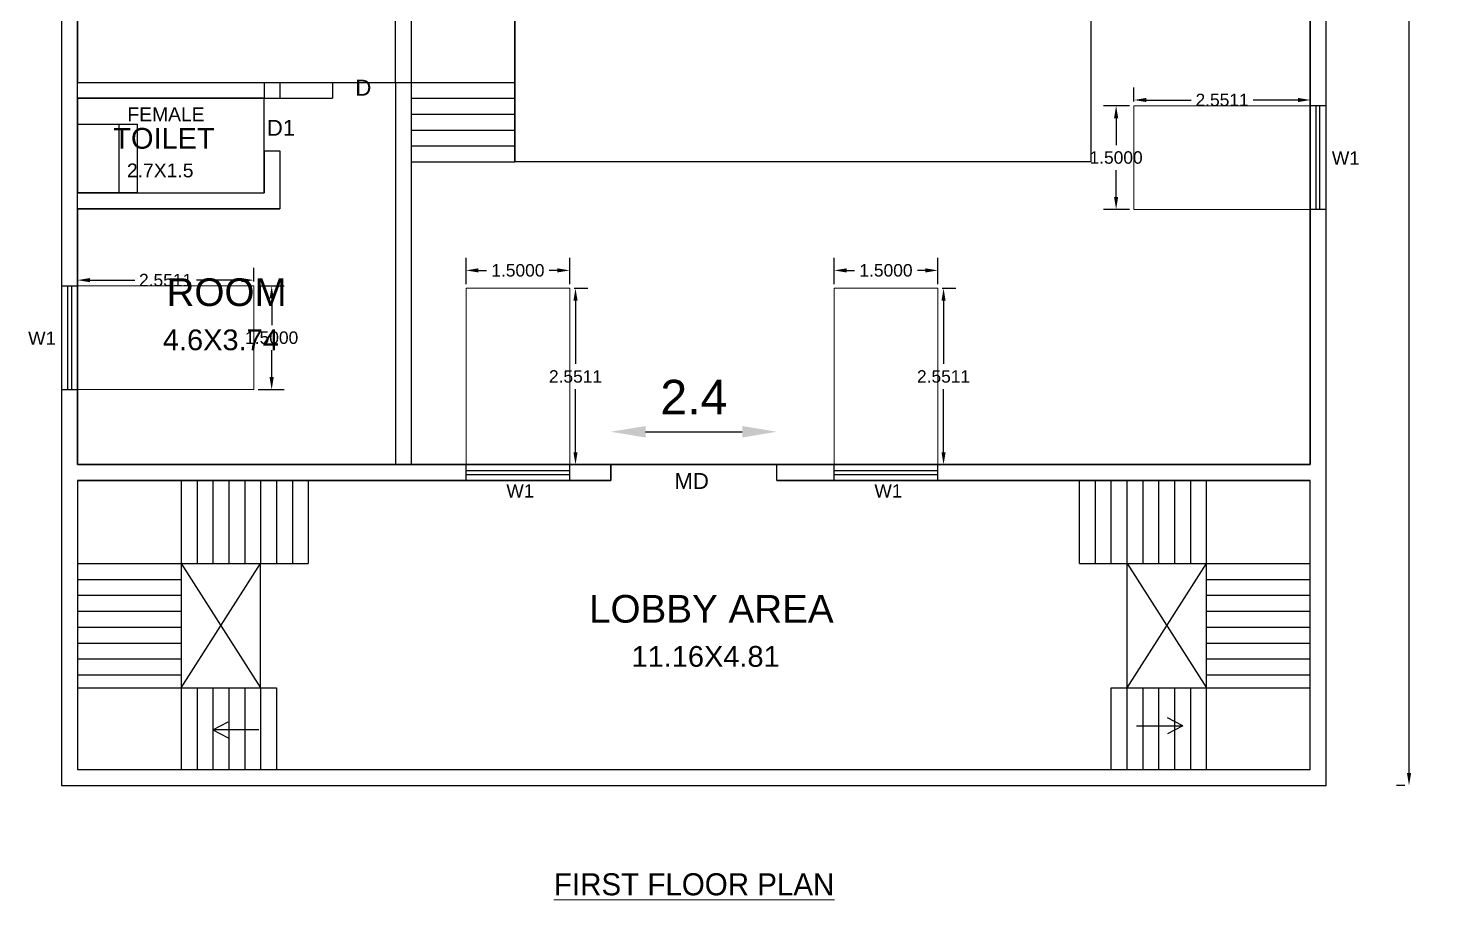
# Model space of a CAD drawing. Header units: metres. Extents: x 0 to 298, y 0 to 242.
# Drawn here: x 105.03 to 125.45, y 182.49 to 195.1 of the extents above; entities that cross this region are included whole.
import ezdxf
from ezdxf.enums import TextEntityAlignment as Align

# ---------------------------------------------------------------- set-up
doc = ezdxf.new("R2010")
doc.units = ezdxf.units.M
for name, color, linetype in [('BLK_1_FLR_0_REGULAR_ROOM_1', 117, 'Continuous'), ('BLK_1_FLR_0_STAIR_1', 1, 'Continuous'), ('BLK_1_FLR_1_BLT_UP_AREA', 1, 'Continuous'), ('BLK_1_FLR_1_CARPET_AREA', 10, 'Continuous'), ('BLK_1_FLR_1_EXIT_WIDTH_DOOR', 2, 'Continuous'), ('BLK_1_FLR_1_REGULAR_ROOM_2', 117, 'Continuous'), ('BLK_1_FLR_1_REGULAR_ROOM_3', 117, 'Continuous'), ('BLK_1_FLR_1_WASH', 223, 'Continuous'), ('BLK_1_FLR_1_WATER_CLOSET', 213, 'Continuous'), ('SEATING_AREA', 1, 'Continuous')]:
    doc.layers.add(name, color=color, linetype=linetype)
for name, color, linetype, lineweight in [('BLK_1_FLR_0_ROOM_2_LIGHT_VENTILATION_1', 7, 'Continuous', 0), ('BLK_1_FLR_1_ROOM_2_LIGHT_VENTILATION_1', 7, 'Continuous', 0), ('BLK_1_FLR_1_URINAL', 7, 'Continuous', 0)]:
    doc.layers.add(name, color=color, linetype=linetype, lineweight=lineweight)
doc.styles.add('ai', font='arial.ttf')
doc.styles.get("Standard").update_dxf_attribs({"font": 'arial.ttf', "height": 0.5})
doc.styles.add('style1', font='BKANT.TTF', dxfattribs={"height": 1})
doc.dimstyles.new('ISO-25', dxfattribs={"dimtxt": 2.5, "dimasz": 2.5, "dimexe": 1.25, "dimexo": 0.625, "dimtad": 1, "dimtxsty": 'Standard', "dimcen": 2.5, "dimadec": 0, "dimazin": 0, "dimtfac": 1, "dimtmove": 0, "dimatfit": 3, "dimfxl": 0, "dimarcsym": 0})
doc.dimstyles.get("Standard").update_dxf_attribs({"dimtxt": 0.18, "dimasz": 0.18, "dimexe": 0.18, "dimexo": 0.0625, "dimgap": 0.09, "dimtad": 0, "dimtih": 1, "dimtoh": 1, "dimdec": 4, "dimzin": 0, "dimdsep": 46, "dimtxsty": 'Standard', "dimcen": 0.09, "dimadec": 0, "dimazin": 0, "dimtfac": 1, "dimtdec": 4, "dimtofl": 0, "dimtmove": 0, "dimatfit": 3, "dimfxl": 0, "dimtolj": 1, "dimtzin": 0, "dimarcsym": 0})

# ---------------------------------------------------------------- blocks, each defined once
blk = doc.blocks.new('*D6')
at = {"color": 0, "lineweight": -2, "ltscale": 25}
for p, q in [((124.947, 211.549), (124.829, 211.549)), ((125.009, 211.369), (125.009, 198.041)), ((125.009, 184.329), (125.009, 197.657)), ((124.947, 184.149), (124.829, 184.149))]:
    blk.add_line(p, q, dxfattribs=at)
at = {"color": 0, "ltscale": 25}
for points in [[(124.979, 211.369), (125.039, 211.369), (125.009, 211.549)], [(124.979, 184.329), (125.039, 184.329), (125.009, 184.149)]]:
    blk.add_solid(points, dxfattribs=at)
at = {"layer": 'DEFPOINTS', "color": 0, "ltscale": 25}
for p in [(125.009, 211.549), (125.009, 184.149), (125.009, 184.149)]:
    blk.add_point(p, dxfattribs=at)
at = {"color": 0, "ltscale": 25, "insert": (125.009, 197.849), "char_height": 0.18, "attachment_point": 5}
blk.add_mtext('\\A1;27.4000', dxfattribs=at)
blk = doc.blocks.new('*D96')
at = {"layer": 'BLK_1_FLR_0_ROOM_2_LIGHT_VENTILATION_1', "color": 0, "lineweight": -2, "ltscale": 25}
for p, q in [((105.74, 191.437), (105.74, 191.638)), ((108.291, 191.437), (108.291, 191.638)), ((105.92, 191.458), (106.568, 191.458)), ((108.111, 191.458), (107.463, 191.458))]:
    blk.add_line(p, q, dxfattribs=at)
at = {"layer": 'BLK_1_FLR_0_ROOM_2_LIGHT_VENTILATION_1', "color": 0, "ltscale": 25}
for points in [[(105.92, 191.488), (105.92, 191.428), (105.74, 191.458)], [(108.111, 191.488), (108.111, 191.428), (108.291, 191.458)]]:
    blk.add_solid(points, dxfattribs=at)
at = {"layer": 'DEFPOINTS', "color": 0, "ltscale": 25}
for p in [(108.291, 191.458), (105.74, 191.375), (108.291, 191.375)]:
    blk.add_point(p, dxfattribs=at)
at = {"layer": 'BLK_1_FLR_0_ROOM_2_LIGHT_VENTILATION_1', "color": 0, "ltscale": 25, "insert": (107.015, 191.458), "char_height": 0.18, "attachment_point": 5}
blk.add_mtext('\\A1;2.5511', dxfattribs=at)
blk = doc.blocks.new('*D97')
at = {"layer": 'BLK_1_FLR_0_ROOM_2_LIGHT_VENTILATION_1', "color": 0, "lineweight": -2, "ltscale": 25}
for p, q in [((108.353, 191.375), (108.73, 191.375)), ((108.55, 191.195), (108.55, 190.806)), ((108.55, 190.055), (108.55, 190.443)), ((108.353, 189.875), (108.73, 189.875))]:
    blk.add_line(p, q, dxfattribs=at)
at = {"layer": 'BLK_1_FLR_0_ROOM_2_LIGHT_VENTILATION_1', "color": 0, "ltscale": 25}
for points in [[(108.52, 191.195), (108.58, 191.195), (108.55, 191.375)], [(108.52, 190.055), (108.58, 190.055), (108.55, 189.875)]]:
    blk.add_solid(points, dxfattribs=at)
at = {"layer": 'DEFPOINTS', "color": 0, "ltscale": 25}
for p in [(108.291, 191.375), (108.291, 189.875), (108.55, 189.875)]:
    blk.add_point(p, dxfattribs=at)
at = {"layer": 'BLK_1_FLR_0_ROOM_2_LIGHT_VENTILATION_1', "color": 0, "ltscale": 25, "insert": (108.55, 190.625), "char_height": 0.18, "attachment_point": 5}
blk.add_mtext('\\A1;1.5000', dxfattribs=at)
blk = doc.blocks.new('*D117')
at = {"layer": 'BLK_1_FLR_1_ROOM_2_LIGHT_VENTILATION_1', "color": 0, "lineweight": -2, "ltscale": 25}
for p, q in [((121.029, 194.044), (121.029, 194.244)), ((121.209, 194.064), (121.856, 194.064)), ((123.4, 194.064), (122.752, 194.064)), ((123.58, 194.044), (123.58, 194.244))]:
    blk.add_line(p, q, dxfattribs=at)
at = {"layer": 'BLK_1_FLR_1_ROOM_2_LIGHT_VENTILATION_1', "color": 0, "ltscale": 25}
for points in [[(121.209, 194.094), (121.209, 194.034), (121.029, 194.064)], [(123.4, 194.094), (123.4, 194.034), (123.58, 194.064)]]:
    blk.add_solid(points, dxfattribs=at)
at = {"layer": 'DEFPOINTS', "color": 0, "ltscale": 25}
for p in [(121.029, 194.064), (121.029, 193.981), (123.58, 193.981)]:
    blk.add_point(p, dxfattribs=at)
at = {"layer": 'BLK_1_FLR_1_ROOM_2_LIGHT_VENTILATION_1', "color": 0, "ltscale": 25, "insert": (122.304, 194.064), "char_height": 0.18, "attachment_point": 5}
blk.add_mtext('\\A1;2.5511', dxfattribs=at)
blk = doc.blocks.new('*D118')
at = {"layer": 'BLK_1_FLR_1_ROOM_2_LIGHT_VENTILATION_1', "color": 0, "lineweight": -2, "ltscale": 25}
for p, q in [((120.966, 193.981), (120.59, 193.981)), ((120.77, 193.801), (120.77, 193.413)), ((120.77, 192.661), (120.77, 193.049)), ((120.966, 192.481), (120.59, 192.481))]:
    blk.add_line(p, q, dxfattribs=at)
at = {"layer": 'BLK_1_FLR_1_ROOM_2_LIGHT_VENTILATION_1', "color": 0, "ltscale": 25}
for points in [[(120.74, 193.801), (120.8, 193.801), (120.77, 193.981)], [(120.74, 192.661), (120.8, 192.661), (120.77, 192.481)]]:
    blk.add_solid(points, dxfattribs=at)
at = {"layer": 'DEFPOINTS', "color": 0, "ltscale": 25}
for p in [(121.029, 193.981), (120.77, 192.481), (121.029, 192.481)]:
    blk.add_point(p, dxfattribs=at)
at = {"layer": 'BLK_1_FLR_1_ROOM_2_LIGHT_VENTILATION_1', "color": 0, "ltscale": 25, "insert": (120.77, 193.231), "char_height": 0.18, "attachment_point": 5}
blk.add_mtext('\\A1;1.5000', dxfattribs=at)
blk = doc.blocks.new('*D125')
at = {"layer": 'BLK_1_FLR_1_ROOM_2_LIGHT_VENTILATION_1', "color": 0, "lineweight": -2, "ltscale": 25}
for p, q in [((118.252, 191.34), (118.453, 191.34)), ((118.273, 191.16), (118.273, 190.246)), ((118.273, 188.969), (118.273, 189.882)), ((118.252, 188.789), (118.453, 188.789))]:
    blk.add_line(p, q, dxfattribs=at)
at = {"layer": 'BLK_1_FLR_1_ROOM_2_LIGHT_VENTILATION_1', "color": 0, "ltscale": 25}
for points in [[(118.243, 191.16), (118.303, 191.16), (118.273, 191.34)], [(118.243, 188.969), (118.303, 188.969), (118.273, 188.789)]]:
    blk.add_solid(points, dxfattribs=at)
at = {"layer": 'DEFPOINTS', "color": 0, "ltscale": 25}
for p in [(118.19, 191.34), (118.273, 191.34), (118.19, 188.789)]:
    blk.add_point(p, dxfattribs=at)
at = {"layer": 'BLK_1_FLR_1_ROOM_2_LIGHT_VENTILATION_1', "color": 0, "ltscale": 25, "insert": (118.273, 190.064), "char_height": 0.18, "attachment_point": 5}
blk.add_mtext('\\A1;2.5511', dxfattribs=at)
blk = doc.blocks.new('*D126')
at = {"layer": 'BLK_1_FLR_1_ROOM_2_LIGHT_VENTILATION_1', "color": 0, "lineweight": -2, "ltscale": 25}
for p, q in [((116.69, 191.402), (116.69, 191.779)), ((118.19, 191.402), (118.19, 191.779)), ((116.87, 191.599), (116.985, 191.599)), ((118.01, 191.599), (117.895, 191.599))]:
    blk.add_line(p, q, dxfattribs=at)
at = {"layer": 'BLK_1_FLR_1_ROOM_2_LIGHT_VENTILATION_1', "color": 0, "ltscale": 25}
for points in [[(116.87, 191.629), (116.87, 191.569), (116.69, 191.599)], [(118.01, 191.629), (118.01, 191.569), (118.19, 191.599)]]:
    blk.add_solid(points, dxfattribs=at)
at = {"layer": 'DEFPOINTS', "color": 0, "ltscale": 25}
for p in [(116.69, 191.599), (116.69, 191.34), (118.19, 191.34)]:
    blk.add_point(p, dxfattribs=at)
at = {"layer": 'BLK_1_FLR_1_ROOM_2_LIGHT_VENTILATION_1', "color": 0, "ltscale": 25, "insert": (117.44, 191.599), "char_height": 0.18, "attachment_point": 5}
blk.add_mtext('\\A1;1.5000', dxfattribs=at)
blk = doc.blocks.new('*D127')
at = {"layer": 'BLK_1_FLR_1_ROOM_2_LIGHT_VENTILATION_1', "color": 0, "lineweight": -2, "ltscale": 25}
for p, q in [((112.926, 191.34), (113.127, 191.34)), ((112.947, 191.16), (112.947, 190.246)), ((112.947, 188.969), (112.947, 189.882)), ((112.926, 188.789), (113.127, 188.789))]:
    blk.add_line(p, q, dxfattribs=at)
at = {"layer": 'BLK_1_FLR_1_ROOM_2_LIGHT_VENTILATION_1', "color": 0, "ltscale": 25}
for points in [[(112.917, 191.16), (112.977, 191.16), (112.947, 191.34)], [(112.917, 188.969), (112.977, 188.969), (112.947, 188.789)]]:
    blk.add_solid(points, dxfattribs=at)
at = {"layer": 'DEFPOINTS', "color": 0, "ltscale": 25}
for p in [(112.863, 191.34), (112.947, 191.34), (112.863, 188.789)]:
    blk.add_point(p, dxfattribs=at)
at = {"layer": 'BLK_1_FLR_1_ROOM_2_LIGHT_VENTILATION_1', "color": 0, "ltscale": 25, "insert": (112.947, 190.064), "char_height": 0.18, "attachment_point": 5}
blk.add_mtext('\\A1;2.5511', dxfattribs=at)
blk = doc.blocks.new('*D128')
at = {"layer": 'BLK_1_FLR_1_ROOM_2_LIGHT_VENTILATION_1', "color": 0, "lineweight": -2, "ltscale": 25}
for p, q in [((111.363, 191.402), (111.363, 191.779)), ((112.863, 191.402), (112.863, 191.779)), ((111.543, 191.599), (111.659, 191.599)), ((112.683, 191.599), (112.568, 191.599))]:
    blk.add_line(p, q, dxfattribs=at)
at = {"layer": 'BLK_1_FLR_1_ROOM_2_LIGHT_VENTILATION_1', "color": 0, "ltscale": 25}
for points in [[(111.543, 191.629), (111.543, 191.569), (111.363, 191.599)], [(112.683, 191.629), (112.683, 191.569), (112.863, 191.599)]]:
    blk.add_solid(points, dxfattribs=at)
at = {"layer": 'DEFPOINTS', "color": 0, "ltscale": 25}
for p in [(111.363, 191.599), (111.363, 191.34), (112.863, 191.34)]:
    blk.add_point(p, dxfattribs=at)
at = {"layer": 'BLK_1_FLR_1_ROOM_2_LIGHT_VENTILATION_1', "color": 0, "ltscale": 25, "insert": (112.113, 191.599), "char_height": 0.18, "attachment_point": 5}
blk.add_mtext('\\A1;1.5000', dxfattribs=at)
blk = doc.blocks.new('*D141')
at = {"layer": 'BLK_1_FLR_1_EXIT_WIDTH_DOOR', "color": 2, "lineweight": -2}
blk.add_line((113.96, 189.265), (115.36, 189.265), dxfattribs=at)
at = {"layer": 'BLK_1_FLR_1_EXIT_WIDTH_DOOR', "color": 2}
for points in [[(113.96, 189.348), (113.96, 189.181), (113.46, 189.265)], [(115.36, 189.348), (115.36, 189.181), (115.86, 189.265)]]:
    blk.add_solid(points, dxfattribs=at)
at = {"layer": 'DEFPOINTS', "color": 0}
for p in [(115.86, 189.265), (113.46, 188.789), (115.86, 188.789)]:
    blk.add_point(p, dxfattribs=at)
at = {"layer": 'BLK_1_FLR_1_EXIT_WIDTH_DOOR', "color": 2, "insert": (114.66, 189.766), "char_height": 0.5, "attachment_point": 5}
blk.add_mtext('2.4', dxfattribs=at)

msp = doc.modelspace()

# ---------------------------------------------------------------- linework, layer by layer
at = {"color": 1, "ltscale": 25}
for p, q in [((112.06984, 205.61881), (112.06984, 194.31881)), ((105.73984, 194.31881), (109.42984, 194.31881)), ((108.43984, 194.31881), (108.43984, 194.08881)), ((108.66984, 194.31881), (108.66984, 194.08881)), ((110.33984, 194.31881), (110.56984, 194.31881)), ((110.56984, 194.31881), (112.06984, 194.31881)), ((105.73984, 194.08881), (109.42984, 194.08881)), ((108.43984, 193.32881), (108.66984, 193.32881)), ((108.43984, 193.32881), (108.43984, 192.71881)), ((108.66984, 193.32881), (108.66984, 192.48881)), ((105.73984, 192.71881), (108.43984, 192.71881)), ((105.73984, 192.48881), (108.66984, 192.48881)), ((113.45984, 188.55881), (113.45984, 188.78881)), ((115.85984, 188.55881), (115.85984, 188.78881)), ((105.73984, 188.55881), (113.45984, 188.55881)), ((115.85984, 188.55881), (123.57984, 188.55881))]:
    msp.add_line(p, q, dxfattribs=at)
for p, q in [((123.80984, 193.98119), (123.57984, 193.98119)), ((123.80984, 193.98119), (123.57984, 193.98119)), ((123.66339, 192.48119), (123.66339, 193.98119)), ((123.66339, 192.48119), (123.66339, 193.98119)), ((123.72038, 192.48119), (123.72038, 193.98119)), ((123.72038, 192.48119), (123.72038, 193.98119)), ((123.80984, 192.48119), (123.57984, 192.48119)), ((123.80984, 192.48119), (123.57984, 192.48119)), ((105.50984, 191.3746), (105.73984, 191.3746)), ((105.50984, 191.3746), (105.73984, 191.3746)), ((105.59929, 189.8746), (105.59929, 191.3746)), ((105.59929, 189.8746), (105.59929, 191.3746)), ((105.65628, 189.8746), (105.65628, 191.3746)), ((105.65628, 189.8746), (105.65628, 191.3746)), ((105.50984, 189.8746), (105.73984, 189.8746)), ((105.50984, 189.8746), (105.73984, 189.8746)), ((111.36346, 188.55881), (111.36346, 188.78881)), ((111.36346, 188.55881), (111.36346, 188.78881)), ((112.86346, 188.55881), (112.86346, 188.78881)), ((112.86346, 188.55881), (112.86346, 188.78881)), ((116.68995, 188.55881), (116.68995, 188.78881)), ((116.68995, 188.55881), (116.68995, 188.78881)), ((118.18995, 188.55881), (118.18995, 188.78881)), ((118.18995, 188.55881), (118.18995, 188.78881)), ((111.36346, 188.70525), (112.86346, 188.70525)), ((111.36346, 188.70525), (112.86346, 188.70525)), ((111.36346, 188.64826), (112.86346, 188.64826)), ((111.36346, 188.64826), (112.86346, 188.64826)), ((116.68995, 188.70525), (118.18995, 188.70525)), ((116.68995, 188.70525), (118.18995, 188.70525)), ((116.68995, 188.64826), (118.18995, 188.64826)), ((116.68995, 188.64826), (118.18995, 188.64826))]:
    msp.add_line(p, q)
for points in [[(108.43984, 194.31881), (108.43984, 194.08881)], [(109.42984, 194.31881), (109.42984, 194.08881)], [(110.33984, 194.31881), (110.33984, 188.78881)], [(110.56984, 194.31881), (110.56984, 188.78881)], [(108.43984, 193.32881), (108.43984, 192.71881)], [(105.73984, 188.55881), (105.73984, 184.37881), (113.45984, 184.37881)], [(108.61984, 184.37881), (123.57984, 184.37881), (123.57984, 188.55881)]]:
    msp.add_lwpolyline(points, dxfattribs=at)
at = {"layer": 'BLK_1_FLR_0_REGULAR_ROOM_1', "color": 4}
msp.add_lwpolyline([(105.73984, 211.31881), (123.57984, 211.31881), (123.57984, 188.78881), (105.73984, 188.78881)], close=True, dxfattribs=at)
at = {"layer": 'BLK_1_FLR_0_ROOM_2_LIGHT_VENTILATION_1', "color": 232, "ltscale": 25}
msp.add_lwpolyline([(105.73984, 191.3746), (108.29093, 191.3746), (108.29093, 189.8746), (105.73984, 189.8746)], close=True, dxfattribs=at)
at = {"layer": 'BLK_1_FLR_0_STAIR_1', "color": 1, "ltscale": 25}
for p, q in [((110.56984, 194.08881), (112.06984, 194.08881)), ((110.56984, 193.85881), (112.06984, 193.85881)), ((110.56984, 193.62881), (112.06984, 193.62881)), ((110.56984, 193.39881), (112.06984, 193.39881)), ((110.56984, 193.16881), (112.06984, 193.16881)), ((107.23984, 188.55881), (107.23984, 184.37881)), ((107.46984, 188.55881), (107.46984, 187.35881)), ((107.69984, 188.55881), (107.69984, 187.35881)), ((107.92984, 188.55881), (107.92984, 187.35881)), ((108.15984, 188.55881), (108.15984, 187.35881)), ((108.38984, 188.55881), (108.38984, 187.35881)), ((108.61984, 188.55881), (108.61984, 187.35881)), ((108.84984, 188.55881), (108.84984, 187.35881)), ((109.07984, 188.55881), (109.07984, 187.35881)), ((120.23984, 187.35881), (120.23984, 188.55881)), ((120.46984, 187.35881), (120.46984, 188.55881)), ((120.69984, 187.35881), (120.69984, 188.55881)), ((120.92984, 187.35881), (120.92984, 188.55881)), ((121.15984, 187.35881), (121.15984, 188.55881)), ((121.38984, 187.35881), (121.38984, 188.55881)), ((121.61984, 187.35881), (121.61984, 188.55881)), ((121.84984, 187.35881), (121.84984, 188.55881)), ((122.07984, 184.37881), (122.07984, 188.55881)), ((105.73984, 187.35881), (109.07984, 187.35881)), ((108.38984, 185.55881), (108.38984, 187.35881)), ((120.23984, 187.35881), (123.57984, 187.35881)), ((120.92984, 185.55881), (120.92984, 187.35881)), ((120.92984, 185.55881), (122.07984, 187.35881)), ((120.92984, 187.35881), (122.07984, 185.55881)), ((105.73984, 187.12881), (107.23984, 187.12881)), ((122.07984, 187.12881), (123.57984, 187.12881)), ((105.73984, 186.89881), (107.23984, 186.89881)), ((122.07984, 186.89881), (123.57984, 186.89881)), ((105.73984, 186.66881), (107.23984, 186.66881)), ((122.07984, 186.66881), (123.57984, 186.66881)), ((105.73984, 186.43881), (107.23984, 186.43881)), ((122.07984, 186.43881), (123.57984, 186.43881)), ((105.73984, 186.20881), (107.23984, 186.20881)), ((122.07984, 186.20881), (123.57984, 186.20881)), ((105.73984, 185.97881), (107.23984, 185.97881)), ((122.07984, 185.97881), (123.57984, 185.97881)), ((105.73984, 185.74881), (107.23984, 185.74881)), ((122.07984, 185.74881), (123.57984, 185.74881)), ((105.73984, 185.55881), (108.61984, 185.55881)), ((107.46984, 185.55881), (107.46984, 184.37881)), ((107.69984, 185.55881), (107.69984, 184.37881)), ((107.92984, 185.55881), (107.92984, 184.37881)), ((108.15984, 185.55881), (108.15984, 184.37881)), ((108.38984, 185.55881), (108.38984, 184.37881)), ((108.61984, 185.55881), (108.61984, 184.37881)), ((120.69984, 185.55881), (123.57984, 185.55881)), ((120.69984, 184.37881), (120.69984, 185.55881)), ((120.92984, 184.37881), (120.92984, 185.55881)), ((121.15984, 184.37881), (121.15984, 185.55881)), ((121.38984, 184.37881), (121.38984, 185.55881)), ((121.61984, 184.37881), (121.61984, 185.55881)), ((121.84984, 184.37881), (121.84984, 185.55881)), ((121.73439, 185.01161), (121.51247, 185.12686)), ((107.69656, 184.9518), (107.91848, 185.06705)), ((108.36657, 184.9518), (107.69656, 184.9518)), ((107.69656, 184.9518), (107.91848, 184.83655)), ((121.06437, 185.01161), (121.73439, 185.01161)), ((121.73439, 185.01161), (121.51247, 184.89635))]:
    msp.add_line(p, q, dxfattribs=at)
for points in [[(112.06984, 194.31881), (112.06984, 193.16881)], [(107.23984, 185.55881), (108.38984, 187.35881)], [(107.23984, 187.35881), (108.38984, 185.55881)]]:
    msp.add_lwpolyline(points, dxfattribs=at)
at = {"layer": 'BLK_1_FLR_1_BLT_UP_AREA', "color": 8}
msp.add_lwpolyline([(123.80984, 184.14881), (123.80984, 211.54881), (105.50984, 211.54881), (105.50984, 184.14881)], close=True, dxfattribs=at)
at = {"layer": 'BLK_1_FLR_1_CARPET_AREA', "color": 8, "ltscale": 25}
msp.add_lwpolyline([(105.73984, 205.61881), (105.73984, 194.31881), (108.43984, 194.31881), (108.43984, 194.08881), (105.73984, 194.08881), (105.73984, 192.71881), (108.43984, 192.71881), (108.43984, 193.32881), (108.66984, 193.32881), (108.66984, 192.48881), (105.73984, 192.48881), (105.73984, 188.78881), (113.45984, 188.78881), (113.45984, 188.55881), (105.73984, 188.55881), (105.73984, 184.37881), (123.57984, 184.37881), (123.57984, 188.55881), (115.85984, 188.55881), (115.85984, 188.78881), (123.57984, 188.78881), (123.57984, 211.31881)], dxfattribs=at)
at = {"layer": 'BLK_1_FLR_1_REGULAR_ROOM_2', "color": 2, "ltscale": 25}
msp.add_lwpolyline([(123.57984, 211.31881), (110.56984, 211.31881), (110.56984, 188.78881), (123.57984, 188.78881)], close=True, dxfattribs=at)
at = {"layer": 'BLK_1_FLR_1_REGULAR_ROOM_3', "color": 2, "ltscale": 25}
msp.add_lwpolyline([(105.73984, 194.31881), (110.33984, 194.31881), (110.33984, 205.61881), (105.73984, 205.61881)], close=True, dxfattribs=at)
at = {"layer": 'BLK_1_FLR_1_ROOM_2_LIGHT_VENTILATION_1', "color": 232, "ltscale": 25}
for points in [[(123.57984, 193.98119), (121.02874, 193.98119), (121.02874, 192.48119), (123.57984, 192.48119)], [(112.86346, 188.78881), (112.86346, 191.3399), (111.36346, 191.3399), (111.36346, 188.78881)], [(118.18995, 188.78881), (118.18995, 191.3399), (116.68995, 191.3399), (116.68995, 188.78881)]]:
    msp.add_lwpolyline(points, close=True, dxfattribs=at)
at = {"layer": 'BLK_1_FLR_1_URINAL', "color": 235, "ltscale": 25}
for points in [[(107.23984, 185.55881), (108.38984, 185.55881), (108.38984, 187.35881), (107.23984, 187.35881)], [(120.92984, 185.55881), (122.07984, 185.55881), (122.07984, 187.35881), (120.92984, 187.35881)]]:
    msp.add_lwpolyline(points, close=True, dxfattribs=at)
at = {"layer": 'BLK_1_FLR_1_WASH', "color": 60}
msp.add_lwpolyline([(105.73984, 192.71881), (105.73984, 193.71663), (106.6018, 193.71663), (106.6018, 192.71881)], close=True, dxfattribs=at)
at = {"layer": 'BLK_1_FLR_1_WASH', "color": 55}
msp.add_lwpolyline([(105.73984, 192.71881), (105.73984, 193.71663), (106.33798, 193.71663), (106.33798, 192.71881)], close=True, dxfattribs=at)
at = {"layer": 'BLK_1_FLR_1_WASH', "color": 56}
msp.add_lwpolyline([(105.73984, 192.71881), (105.73984, 193.71663), (106.33798, 193.71663), (106.33798, 192.71881)], close=True, dxfattribs=at)
at = {"layer": 'BLK_1_FLR_1_WATER_CLOSET', "color": 2}
msp.add_lwpolyline([(105.73984, 192.71881), (108.43984, 192.71881), (108.43984, 194.08881), (105.73984, 194.08881)], close=True, dxfattribs=at)
at = {"layer": 'SEATING_AREA', "color": 1}
msp.add_lwpolyline([(112.06984, 206.76881), (120.40468, 206.76881), (120.40468, 193.16881), (112.06984, 193.16881)], close=True, dxfattribs=at)

# ---------------------------------------------------------------- texts
at = {"style": 'ai'}
for s, height, p in [('TOILET', 0.3, (106.99152, 193.50988)), ('W1', 0.191667, (124.093, 193.22486)), ('2.7X1.5', 0.2, (106.93704, 193.04549)), ('ROOM', 0.4, (107.89755, 191.28395)), ('W1', 0.191667, (105.22668, 190.61827)), ('4.6X3.74', 0.3, (107.81446, 190.59448)), ('W1', 0.191667, (112.14657, 188.40941)), ('W1', 0.191667, (117.47306, 188.40941)), ('LOBBY AREA', 0.4, (114.91271, 186.70393)), ('11.16X4.81', 0.3, (114.82962, 186.01524))]:
    msp.add_text(s, height=height, dxfattribs=at).set_placement(p, align=Align.MIDDLE)
at = {"lineweight": 0, "style": 'style1'}
msp.add_text('%%UFIRST FLOOR PLAN', height=0.3194444, dxfattribs=at).set_placement((112.63428, 182.55853))
at = {"char_height": 0.23, "attachment_point": 1, "style": 'ai'}
for s, insert in [('{\\W9.10677;  }D ', (108.13476, 194.35739)), ('{\\W8.72364;  }D1 ', (106.92211, 193.77682)), ('{\\W8.35457;  }MD ', (112.88613, 188.66737))]:
    msp.add_mtext_dynamic_manual_height_columns(s, width=3.4419989, gutter_width=1, heights=[0], dxfattribs=dict(at, insert=insert))
at = {"layer": 'BLK_1_FLR_1_WATER_CLOSET', "color": 2, "insert": (106.4618, 193.95737), "char_height": 0.2, "width": 1.1120979, "attachment_point": 1, "style": 'ai'}
msp.add_mtext('FEMALE', dxfattribs=at)

# ---------------------------------------------------------------- dimensions: what is measured, and where the dimension line sits
at = {"color": 0, "ltscale": 25}
dim = msp.add_aligned_dim(p1=(125.00929, 211.54881), p2=(125.00929, 184.14881), distance=0, dimstyle='Standard', override={"dimgap": 0.1}, dxfattribs=at)
dim.commit()
dim.dimension.update_dxf_attribs({"geometry": '*D6', "text_midpoint": (125.00929, 197.84881)})
at = {"layer": 'BLK_1_FLR_0_ROOM_2_LIGHT_VENTILATION_1', "color": 232, "ltscale": 25}
for p1, p2, distance, picture, middle in [((105.73984, 191.3746), (108.29093, 191.3746), 0.08317, '*D96', (107.01538, 191.45776)), ((108.29093, 191.3746), (108.29093, 189.8746), 0.25921, '*D97', (108.55014, 190.6246))]:
    dim = msp.add_aligned_dim(p1=p1, p2=p2, distance=distance, dimstyle='Standard', dxfattribs=at)
    dim.commit()
    dim.dimension.update_dxf_attribs({"geometry": picture, "text_midpoint": middle})
at = {"layer": 'BLK_1_FLR_1_EXIT_WIDTH_DOOR', "color": 2}
dim = msp.add_linear_dim(base=(115.85984, 189.26466), p1=(113.45984, 188.78881), p2=(115.85984, 188.78881), dimstyle='ISO-25', override={"dimtxt": 0.5, "dimasz": 0.5, "dimgap": 0.25, "dimdsep": 46, "dimse1": 1, "dimse2": 1, "dimclrd": 2, "dimclrt": 2, "dimfxl": 12, "dimfxlon": 1, "dimarcsym": 2}, dxfattribs=at)
dim.commit()
dim.dimension.update_dxf_attribs({"geometry": '*D141', "text_midpoint": (114.65984, 189.76568)})
at = {"layer": 'BLK_1_FLR_1_ROOM_2_LIGHT_VENTILATION_1', "color": 232, "ltscale": 25}
for p1, p2, distance, picture, middle in [((123.57984, 193.98119), (121.02874, 193.98119), -0.08317, '*D117', (122.30429, 194.06435)), ((121.02874, 193.98119), (121.02874, 192.48119), -0.25921, '*D118', (120.76953, 193.23119)), ((112.86346, 191.3399), (111.36346, 191.3399), -0.25921, '*D128', (112.11346, 191.59912)), ((118.18995, 191.3399), (116.68995, 191.3399), -0.25921, '*D126', (117.43995, 191.59912)), ((112.86346, 188.78881), (112.86346, 191.3399), -0.08317, '*D127', (112.94662, 190.06436)), ((118.18995, 188.78881), (118.18995, 191.3399), -0.08317, '*D125', (118.27312, 190.06436))]:
    dim = msp.add_aligned_dim(p1=p1, p2=p2, distance=distance, dimstyle='Standard', dxfattribs=at)
    dim.commit()
    dim.dimension.update_dxf_attribs({"geometry": picture, "text_midpoint": middle})

doc.saveas('drawing.dxf')
